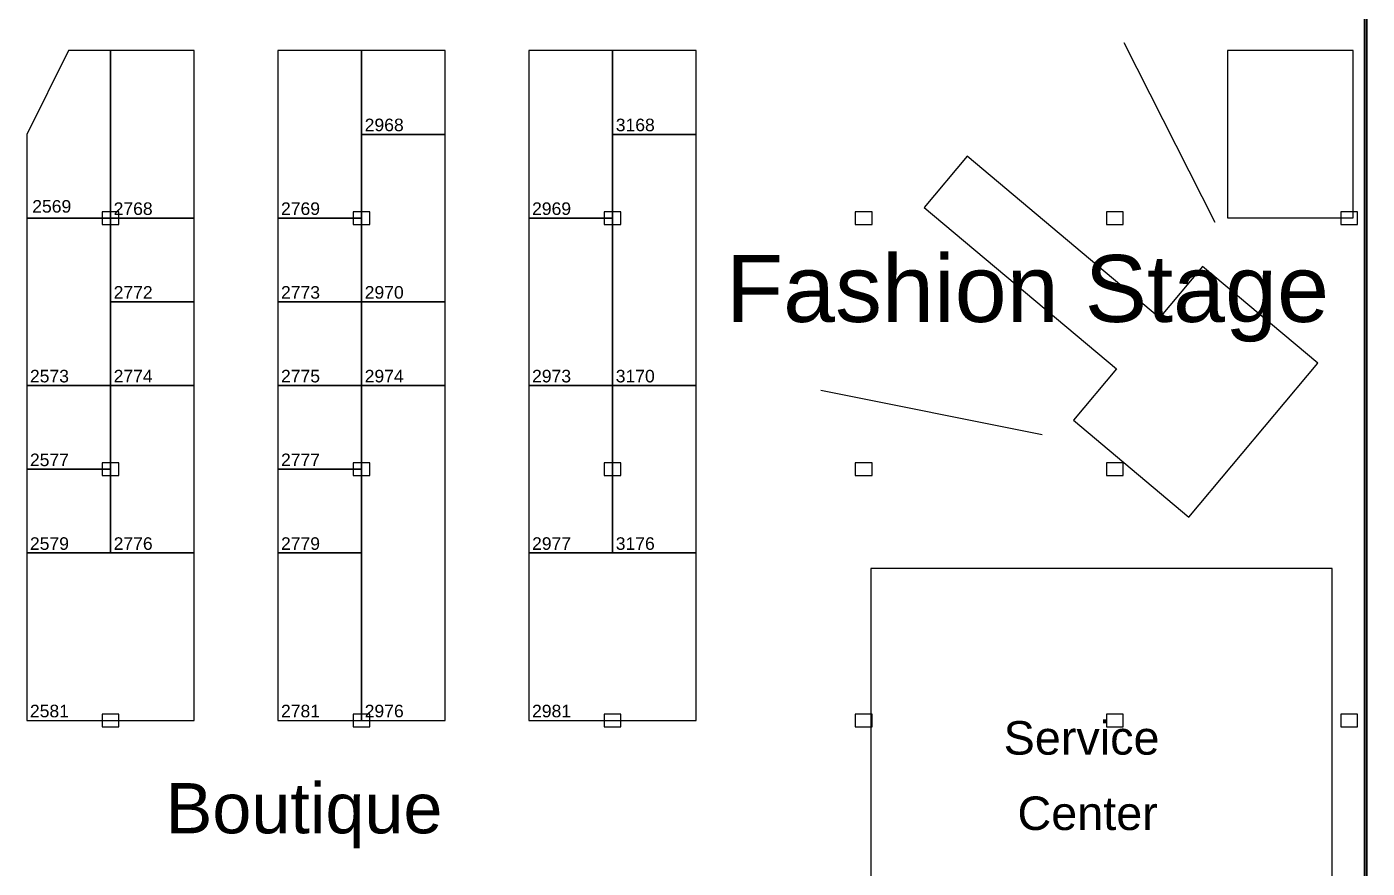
# Model space of a CAD drawing. Extents: x -2543 to 6312, y -522 to 14878.
# Drawn here: x 4320 to 6242, y 7108 to 8314 of the extents above; entities that cross this region are included whole.
import ezdxf

# ---------------------------------------------------------------- set-up
doc = ezdxf.new("R2010")
doc.units = 0
doc.header["$LTSCALE"] = 5000
for name, color, linetype in [('BoothNumber', 7, 'Continuous'), ('BoothOutLine', 7, 'Continuous'), ('DRAWINGLAYER', 7, 'Continuous'), ('show_xref', 7, 'Continuous')]:
    doc.layers.add(name, color=color, linetype=linetype)
doc.styles.add('Arial&EBMS', font='Arial', dxfattribs={"height": 1})
doc.styles.add('Arial&EBMS&B', font='Arial', dxfattribs={"height": 1})

# ---------------------------------------------------------------- blocks, each defined once
blk = doc.blocks.new('FACILITY_X0000198')
at = {"layer": 'show_xref', "color": 0}
for p, q in [((6238, 6937), (6238, 12720)), ((6240, 12720), (6240, 6903.4)), ((6242, 6937), (6242, 12720)), ((4452, 8049), (4428, 8049)), ((4428, 8049), (4428, 8031)), ((4452, 8031), (4452, 8049)), ((4452, 8049), (4452, 8049)), ((4812, 8049), (4788, 8049)), ((4788, 8049), (4788, 8031)), ((4812, 8031), (4812, 8049)), ((4812, 8049), (4812, 8049)), ((5172, 8049), (5148, 8049)), ((5148, 8049), (5148, 8031)), ((5172, 8031), (5172, 8049)), ((5172, 8049), (5172, 8049)), ((5532, 8049), (5508, 8049)), ((5508, 8049), (5508, 8031)), ((5532, 8031), (5532, 8049)), ((5532, 8049), (5532, 8049)), ((5892, 8049), (5868, 8049)), ((5868, 8049), (5868, 8031)), ((5892, 8031), (5892, 8049)), ((5892, 8049), (5892, 8049)), ((6228, 8049), (6204, 8049)), ((6204, 8049), (6204, 8031)), ((6228, 8031), (6228, 8049)), ((6228, 8049), (6228, 8049)), ((4428, 8031), (4452, 8031)), ((4788, 8031), (4812, 8031)), ((5148, 8031), (5172, 8031)), ((5508, 8031), (5532, 8031)), ((5868, 8031), (5892, 8031)), ((6204, 8031), (6228, 8031)), ((4452, 7689), (4428, 7689)), ((4428, 7689), (4428, 7671)), ((4452, 7671), (4452, 7689)), ((4452, 7689), (4452, 7689)), ((4812, 7689), (4788, 7689)), ((4788, 7689), (4788, 7671)), ((4812, 7671), (4812, 7689)), ((4812, 7689), (4812, 7689)), ((5172, 7689), (5148, 7689)), ((5148, 7689), (5148, 7671)), ((5172, 7671), (5172, 7689)), ((5172, 7689), (5172, 7689)), ((5532, 7689), (5508, 7689)), ((5508, 7689), (5508, 7671)), ((5532, 7671), (5532, 7689)), ((5532, 7689), (5532, 7689)), ((5892, 7689), (5868, 7689)), ((5868, 7689), (5868, 7671)), ((5892, 7671), (5892, 7689)), ((5892, 7689), (5892, 7689)), ((4428, 7671), (4452, 7671)), ((4788, 7671), (4812, 7671)), ((5148, 7671), (5172, 7671)), ((5508, 7671), (5532, 7671)), ((5868, 7671), (5892, 7671)), ((4452, 7329), (4428, 7329)), ((4428, 7329), (4428, 7311)), ((4452, 7311), (4452, 7329)), ((4452, 7329), (4452, 7329)), ((4812, 7329), (4788, 7329)), ((4788, 7329), (4788, 7311)), ((4812, 7311), (4812, 7329)), ((4812, 7329), (4812, 7329)), ((5172, 7329), (5148, 7329)), ((5148, 7329), (5148, 7311)), ((5172, 7311), (5172, 7329)), ((5172, 7329), (5172, 7329)), ((5532, 7329), (5508, 7329)), ((5508, 7329), (5508, 7311)), ((5532, 7311), (5532, 7329)), ((5532, 7329), (5532, 7329)), ((5892, 7329), (5868, 7329)), ((5868, 7329), (5868, 7311)), ((5892, 7311), (5892, 7329)), ((5892, 7329), (5892, 7329)), ((6228, 7329), (6204, 7329)), ((6204, 7329), (6204, 7311)), ((6228, 7311), (6228, 7329)), ((6228, 7329), (6228, 7329)), ((4428, 7311), (4452, 7311)), ((4788, 7311), (4812, 7311)), ((5148, 7311), (5172, 7311)), ((5508, 7311), (5532, 7311)), ((5868, 7311), (5892, 7311)), ((6204, 7311), (6228, 7311))]:
    blk.add_line(p, q, dxfattribs=at)

msp = doc.modelspace()

# ---------------------------------------------------------------- linework, layer by layer
at = {"layer": 'BoothOutLine'}
for points in [[(4440, 8280), (4380, 8280), (4320, 8160), (4320, 8040), (4440, 8040), (4440, 8280)], [(4440, 8280), (4440, 8040), (4560, 8040), (4560, 8280), (4440, 8280)], [(4680, 8280), (4680, 8040), (4800, 8040), (4800, 8280), (4680, 8280)], [(4800, 8280), (4800, 8160), (4920, 8160), (4920, 8280), (4800, 8280)], [(5040, 8280), (5040, 8040), (5160, 8040), (5160, 8280), (5040, 8280)], [(5160, 8280), (5160, 8160), (5280, 8160), (5280, 8280), (5160, 8280)], [(4800, 8160), (4800, 7920), (4920, 7920), (4920, 8160), (4800, 8160)], [(5160, 8160), (5160, 7800), (5280, 7800), (5280, 8160), (5160, 8160)], [(4320, 8040), (4320, 7800), (4440, 7800), (4440, 8040), (4320, 8040)], [(4440, 8040), (4440, 7920), (4560, 7920), (4560, 8040), (4440, 8040)], [(4680, 8040), (4680, 7920), (4800, 7920), (4800, 8040), (4680, 8040)], [(5040, 8040), (5040, 7800), (5160, 7800), (5160, 8040), (5040, 8040)], [(4440, 7920), (4440, 7800), (4560, 7800), (4560, 7920), (4440, 7920)], [(4680, 7920), (4680, 7800), (4800, 7800), (4800, 7920), (4680, 7920)], [(4800, 7920), (4800, 7800), (4920, 7800), (4920, 7920), (4800, 7920)], [(4320, 7800), (4320, 7680), (4440, 7680), (4440, 7800), (4320, 7800)], [(4440, 7800), (4440, 7560), (4560, 7560), (4560, 7800), (4440, 7800)], [(4680, 7800), (4680, 7680), (4800, 7680), (4800, 7800), (4680, 7800)], [(4800, 7800), (4800, 7320), (4920, 7320), (4920, 7800), (4800, 7800)], [(5040, 7800), (5040, 7560), (5160, 7560), (5160, 7800), (5040, 7800)], [(5160, 7800), (5160, 7560), (5280, 7560), (5280, 7800), (5160, 7800)], [(4320, 7680), (4320, 7560), (4440, 7560), (4440, 7680), (4320, 7680)], [(4680, 7680), (4680, 7560), (4800, 7560), (4800, 7680), (4680, 7680)], [(4320, 7560), (4320, 7320), (4560, 7320), (4560, 7560), (4320, 7560)], [(4680, 7560), (4680, 7320), (4800, 7320), (4800, 7560), (4680, 7560)], [(5040, 7560), (5040, 7320), (5280, 7320), (5280, 7560), (5040, 7560)]]:
    msp.add_lwpolyline(points, close=True, dxfattribs=at)
at = {"layer": 'DRAWINGLAYER'}
for p, q in [((6023.807984, 8033.72), (5893.30227, 8291.230728)), ((5776.051171, 7729.35678), (5458.351145, 7792.896786))]:
    msp.add_line(p, q, dxfattribs=at)
for points in [[(6041.887984, 8280.292065), (6041.887984, 8040.28), (6221.88, 8040.28), (6221.88, 8280.292065)], [(5530.043382, 7537.878994), (5530.043382, 6948), (6192.000044, 6948), (6192.000044, 7537.878994)]]:
    msp.add_lwpolyline(points, close=True, dxfattribs=at)
msp.add_lwpolyline([(5668.301968, 8128.63638), (5606.597499, 8055.093477), (5882.383384, 7823.701719), (5820.678915, 7750.158817), (5986.150446, 7611.323762), (6171.263853, 7831.95247), (6005.792322, 7970.787525), (5944.087853, 7897.244622), (5668.301968, 8128.63638), (5606.597499, 8055.093477)], dxfattribs=at)

# ---------------------------------------------------------------- block references
msp.add_blockref('FACILITY_X0000198', (0, 0))

# ---------------------------------------------------------------- texts
at = {"layer": 'BoothNumber', "style": 'Arial&EBMS'}
for s, p in [('2968', (4804.5, 8164.5)), ('3168', (5164.5, 8164.5)), ('2569', (4327.802144, 8047.816668)), ('2768', (4444.5, 8044.5)), ('2769', (4684.5, 8044.5)), ('2969', (5044.5, 8044.5)), ('2772', (4444.5, 7924.5)), ('2773', (4684.5, 7924.5)), ('2970', (4804.5, 7924.5)), ('2573', (4324.5, 7804.5)), ('2774', (4444.5, 7804.5)), ('2775', (4684.5, 7804.5)), ('2974', (4804.5, 7804.5)), ('2973', (5044.5, 7804.5)), ('3170', (5164.5, 7804.5)), ('2577', (4324.5, 7684.5)), ('2777', (4684.5, 7684.5)), ('2579', (4324.5, 7564.5)), ('2776', (4444.5, 7564.5)), ('2779', (4684.5, 7564.5)), ('2977', (5044.5, 7564.5)), ('3176', (5164.5, 7564.5)), ('2581', (4324.5, 7324.5)), ('2781', (4684.5, 7324.5)), ('2976', (4804.5, 7324.5)), ('2981', (5044.5, 7324.5))]:
    msp.add_text(s, height=18, dxfattribs=at).set_placement(p)
at = {"layer": 'DRAWINGLAYER', "color": 178, "true_color": 0x000000, "style": 'Arial&EBMS&B'}
for s, height, p in [('Fashion Stage', 96, (5322.607935, 7891.095184)), ('Service', 48, (5720.67612, 7271.008428)), ('Center', 48, (5740.530302, 7162.973144))]:
    msp.add_text(s, height=height, dxfattribs=at).set_placement(p)
at = {"layer": 'DRAWINGLAYER', "color": 5, "true_color": 0x0000ff, "style": 'Arial&EBMS&B'}
msp.add_text('Boutique', height=72, dxfattribs=at).set_placement((4518.980218, 7158.218007))

doc.saveas('drawing.dxf')
